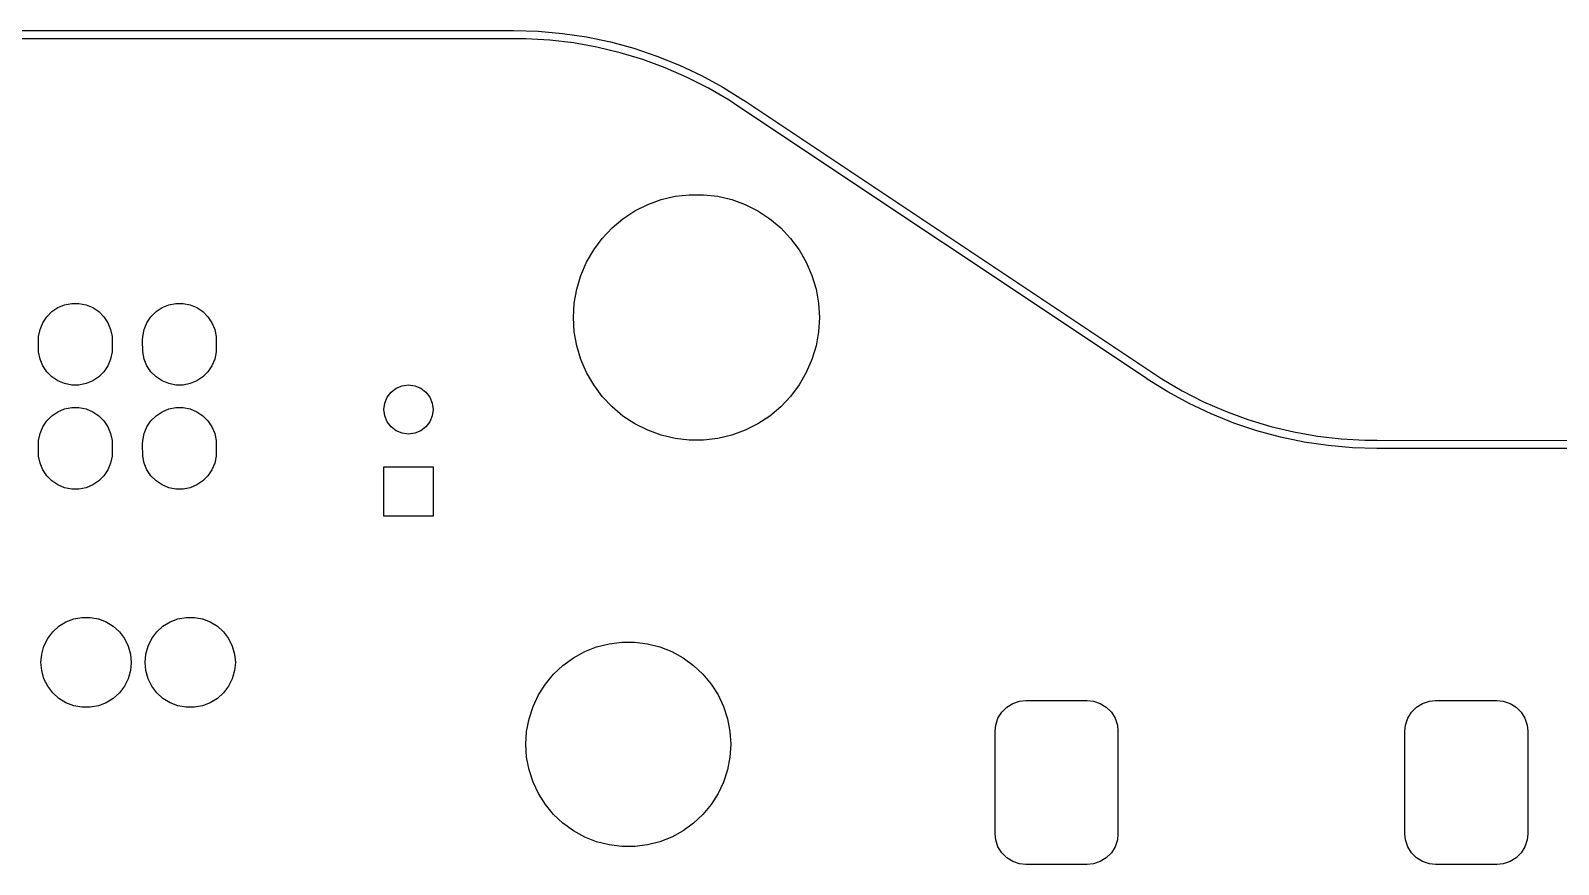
# Model space of a CAD drawing. Extents: x 96 to 246, y -139 to -34.
# Drawn here: x 170.79 to 208.07, y -53.99 to -33.64 of the extents above; entities that cross this region are included whole.
import ezdxf

# ---------------------------------------------------------------- set-up
doc = ezdxf.new("R2010")
doc.units = 0
doc.layers.add('BLACK', color=7, linetype='CONTINUOUS')

msp = doc.modelspace()

# ---------------------------------------------------------------- linework, layer by layer
at = {"layer": 'BLACK', "linetype": 'CONTINUOUS'}
for p, q in [((182.579733, -33.838328), (158.642408, -33.840247)), ((158.64957, -33.642165), (182.586896, -33.640247)), ((182.586895, -33.840247), (182.579733, -33.838328)), ((182.87804, -33.840261), (182.586895, -33.840247)), ((182.586896, -33.640247), (182.586897, -33.640247)), ((182.586897, -33.640247), (183.180436, -33.657707)), ((183.459322, -33.874485), (182.87804, -33.840261)), ((183.180436, -33.657707), (183.771924, -33.710017)), ((184.037589, -33.942808), (183.459322, -33.874485)), ((183.771924, -33.710017), (184.359315, -33.796995)), ((184.359315, -33.796995), (184.940581, -33.91834)), ((184.940581, -33.91834), (185.51371, -34.073634)), ((184.610841, -34.044995), (184.037589, -33.942808)), ((185.177098, -34.180693), (184.610841, -34.044995)), ((185.734402, -34.349432), (185.177098, -34.180693)), ((185.51371, -34.073634), (186.076724, -34.262339)), ((186.076724, -34.262339), (186.627675, -34.483803)), ((186.280827, -34.550629), (185.734402, -34.349432)), ((186.814484, -34.78359), (186.280827, -34.550629)), ((186.627675, -34.483803), (187.16466, -34.737261)), ((187.333529, -35.047508), (186.814484, -34.78359)), ((187.16466, -34.737261), (187.685823, -35.021837)), ((187.685823, -35.021837), (188.189362, -35.336548)), ((187.836168, -35.341471), (187.333529, -35.047508)), ((188.078422, -35.502958), (187.836168, -35.341471)), ((188.189362, -35.336548), (188.189368, -35.336539)), ((188.189368, -35.336539), (188.194257, -35.342102)), ((188.194257, -35.342102), (198.150876, -41.977545)), ((188.078428, -35.502949), (188.078422, -35.502958)), ((198.035046, -42.138391), (188.078428, -35.502949)), ((186.518707, -37.685824), (186.865218, -37.645323)), ((186.518707, -37.685824), (186.865218, -37.645323)), ((186.865218, -37.645323), (187.214086, -37.645323)), ((186.865218, -37.645323), (187.214086, -37.645323)), ((187.214086, -37.645323), (187.560597, -37.685824)), ((187.214086, -37.645323), (187.560597, -37.685824)), ((185.539652, -38.042171), (185.851413, -37.885599)), ((185.539652, -38.042171), (185.851413, -37.885599)), ((185.851413, -37.885599), (186.179242, -37.766278)), ((185.851413, -37.885599), (186.179242, -37.766278)), ((186.179242, -37.766278), (186.518707, -37.685824)), ((186.179242, -37.766278), (186.518707, -37.685824)), ((187.560597, -37.685824), (187.900062, -37.766278)), ((187.560597, -37.685824), (187.900062, -37.766278)), ((187.900062, -37.766278), (188.227891, -37.885599)), ((187.900062, -37.766278), (188.227891, -37.885599)), ((188.227891, -37.885599), (188.539652, -38.042171)), ((188.227891, -37.885599), (188.539652, -38.042171)), ((184.980927, -38.458126), (185.248176, -38.233877)), ((184.980927, -38.458126), (185.248176, -38.233877)), ((185.248176, -38.233877), (185.539652, -38.042171)), ((185.248176, -38.233877), (185.539652, -38.042171)), ((188.539652, -38.042171), (188.831128, -38.233877)), ((188.539652, -38.042171), (188.831128, -38.233877)), ((188.831128, -38.233877), (189.098377, -38.458126)), ((188.831128, -38.233877), (189.098377, -38.458126)), ((184.533189, -38.99172), (184.741519, -38.711884)), ((184.533189, -38.99172), (184.741519, -38.711884)), ((184.741519, -38.711884), (184.980927, -38.458126)), ((184.741519, -38.711884), (184.980927, -38.458126)), ((189.098377, -38.458126), (189.337785, -38.711884)), ((189.098377, -38.458126), (189.337785, -38.711884)), ((189.337785, -38.711884), (189.546115, -38.99172)), ((189.337785, -38.711884), (189.546115, -38.99172)), ((184.358754, -39.293849), (184.533189, -38.99172)), ((184.358754, -39.293849), (184.533189, -38.99172)), ((189.546115, -38.99172), (189.72055, -39.293849)), ((189.546115, -38.99172), (189.72055, -39.293849)), ((184.220574, -39.614187), (184.358754, -39.293849)), ((184.220574, -39.614187), (184.358754, -39.293849)), ((189.72055, -39.293849), (189.85873, -39.614187)), ((189.72055, -39.293849), (189.85873, -39.614187)), ((184.120517, -39.948399), (184.220574, -39.614187)), ((184.120517, -39.948399), (184.220574, -39.614187)), ((189.85873, -39.614187), (189.958787, -39.948399)), ((189.85873, -39.614187), (189.958787, -39.948399)), ((184.059937, -40.291968), (184.120517, -39.948399)), ((184.059937, -40.291968), (184.120517, -39.948399)), ((189.958787, -39.948399), (190.019367, -40.291968)), ((189.958787, -39.948399), (190.019367, -40.291968)), ((171.090923, -40.77099), (171.188943, -40.624293)), ((171.090923, -40.77099), (171.188943, -40.624293)), ((171.188943, -40.624293), (171.313698, -40.499538)), ((171.188943, -40.624293), (171.313698, -40.499538)), ((171.313698, -40.499538), (171.460395, -40.401518)), ((171.313698, -40.499538), (171.460395, -40.401518)), ((171.460395, -40.401518), (171.623396, -40.334001)), ((171.460395, -40.401518), (171.623396, -40.334001)), ((171.623396, -40.334001), (171.796437, -40.299581)), ((171.623396, -40.334001), (171.796437, -40.299581)), ((171.796437, -40.299581), (171.972867, -40.299581)), ((171.796437, -40.299581), (171.972867, -40.299581)), ((171.972867, -40.299581), (172.145908, -40.334001)), ((171.972867, -40.299581), (172.145908, -40.334001)), ((172.145908, -40.334001), (172.308909, -40.401518)), ((172.145908, -40.334001), (172.308909, -40.401518)), ((172.308909, -40.401518), (172.455606, -40.499538)), ((172.308909, -40.401518), (172.455606, -40.499538)), ((172.455606, -40.499538), (172.580361, -40.624293)), ((172.455606, -40.499538), (172.580361, -40.624293)), ((172.580361, -40.624293), (172.678381, -40.77099)), ((172.580361, -40.624293), (172.678381, -40.77099)), ((173.630923, -40.77099), (173.728943, -40.624293)), ((173.630923, -40.77099), (173.728943, -40.624293)), ((173.728943, -40.624293), (173.853698, -40.499538)), ((173.728943, -40.624293), (173.853698, -40.499538)), ((173.853698, -40.499538), (174.000395, -40.401518)), ((173.853698, -40.499538), (174.000395, -40.401518)), ((174.000395, -40.401518), (174.163396, -40.334001)), ((174.000395, -40.401518), (174.163396, -40.334001)), ((174.163396, -40.334001), (174.336437, -40.299581)), ((174.163396, -40.334001), (174.336437, -40.299581)), ((174.336437, -40.299581), (174.512867, -40.299581)), ((174.336437, -40.299581), (174.512867, -40.299581)), ((174.512867, -40.299581), (174.685908, -40.334001)), ((174.512867, -40.299581), (174.685908, -40.334001)), ((174.685908, -40.334001), (174.848909, -40.401518)), ((174.685908, -40.334001), (174.848909, -40.401518)), ((174.848909, -40.401518), (174.995606, -40.499538)), ((174.848909, -40.401518), (174.995606, -40.499538)), ((174.995606, -40.499538), (175.120361, -40.624293)), ((174.995606, -40.499538), (175.120361, -40.624293)), ((175.120361, -40.624293), (175.218381, -40.77099)), ((175.120361, -40.624293), (175.218381, -40.77099)), ((184.039652, -40.640247), (184.059937, -40.291968)), ((184.039652, -40.640247), (184.059937, -40.291968)), ((190.019367, -40.291968), (190.039652, -40.640247)), ((190.019367, -40.291968), (190.039652, -40.640247)), ((170.988986, -41.107032), (171.023406, -40.933991)), ((170.988986, -41.107032), (171.023406, -40.933991)), ((171.023406, -40.933991), (171.090923, -40.77099)), ((171.023406, -40.933991), (171.090923, -40.77099)), ((172.678381, -40.77099), (172.745898, -40.933991)), ((172.678381, -40.77099), (172.745898, -40.933991)), ((172.745898, -40.933991), (172.780318, -41.107032)), ((172.745898, -40.933991), (172.780318, -41.107032)), ((173.528986, -41.107032), (173.563406, -40.933991)), ((173.528986, -41.107032), (173.563406, -40.933991)), ((173.563406, -40.933991), (173.630923, -40.77099)), ((173.563406, -40.933991), (173.630923, -40.77099)), ((175.218381, -40.77099), (175.285898, -40.933991)), ((175.218381, -40.77099), (175.285898, -40.933991)), ((175.285898, -40.933991), (175.320318, -41.107032)), ((175.285898, -40.933991), (175.320318, -41.107032)), ((184.059937, -40.988526), (184.039652, -40.640247)), ((184.059937, -40.988526), (184.039652, -40.640247)), ((184.120517, -41.332095), (184.059937, -40.988526)), ((184.120517, -41.332095), (184.059937, -40.988526)), ((190.019367, -40.988526), (189.958787, -41.332095)), ((190.019367, -40.988526), (189.958787, -41.332095)), ((190.039652, -40.640247), (190.019367, -40.988526)), ((190.039652, -40.640247), (190.019367, -40.988526)), ((170.984652, -41.195247), (170.988986, -41.107032)), ((170.984652, -41.195247), (170.988986, -41.107032)), ((170.988986, -41.483462), (170.984652, -41.195247)), ((170.988986, -41.483462), (170.984652, -41.195247)), ((172.780318, -41.107032), (172.784652, -41.395247)), ((172.780318, -41.107032), (172.784652, -41.395247)), ((173.524652, -41.195247), (173.528986, -41.107032)), ((173.524652, -41.195247), (173.528986, -41.107032)), ((173.528986, -41.483462), (173.524652, -41.195247)), ((173.528986, -41.483462), (173.524652, -41.195247)), ((175.320318, -41.107032), (175.324652, -41.395247)), ((175.320318, -41.107032), (175.324652, -41.395247)), ((184.220574, -41.666307), (184.120517, -41.332095)), ((184.220574, -41.666307), (184.120517, -41.332095)), ((189.958787, -41.332095), (189.85873, -41.666307)), ((189.958787, -41.332095), (189.85873, -41.666307)), ((171.023406, -41.656503), (170.988986, -41.483462)), ((171.023406, -41.656503), (170.988986, -41.483462)), ((171.090923, -41.819504), (171.023406, -41.656503)), ((171.090923, -41.819504), (171.023406, -41.656503)), ((172.745898, -41.656503), (172.678381, -41.819504)), ((172.745898, -41.656503), (172.678381, -41.819504)), ((172.780318, -41.483462), (172.745898, -41.656503)), ((172.780318, -41.483462), (172.745898, -41.656503)), ((172.784652, -41.395247), (172.780318, -41.483462)), ((172.784652, -41.395247), (172.780318, -41.483462)), ((173.563406, -41.656503), (173.528986, -41.483462)), ((173.563406, -41.656503), (173.528986, -41.483462)), ((173.630923, -41.819504), (173.563406, -41.656503)), ((173.630923, -41.819504), (173.563406, -41.656503)), ((175.285898, -41.656503), (175.218381, -41.819504)), ((175.285898, -41.656503), (175.218381, -41.819504)), ((175.320318, -41.483462), (175.285898, -41.656503)), ((175.320318, -41.483462), (175.285898, -41.656503)), ((175.324652, -41.395247), (175.320318, -41.483462)), ((175.324652, -41.395247), (175.320318, -41.483462)), ((184.358754, -41.986645), (184.220574, -41.666307)), ((184.358754, -41.986645), (184.220574, -41.666307)), ((189.85873, -41.666307), (189.72055, -41.986645)), ((189.85873, -41.666307), (189.72055, -41.986645)), ((171.188943, -41.966201), (171.090923, -41.819504)), ((171.188943, -41.966201), (171.090923, -41.819504)), ((171.313698, -42.090956), (171.188943, -41.966201)), ((171.313698, -42.090956), (171.188943, -41.966201)), ((171.460395, -42.188976), (171.313698, -42.090956)), ((171.460395, -42.188976), (171.313698, -42.090956)), ((172.455606, -42.090956), (172.308909, -42.188976)), ((172.455606, -42.090956), (172.308909, -42.188976)), ((172.580361, -41.966201), (172.455606, -42.090956)), ((172.580361, -41.966201), (172.455606, -42.090956)), ((172.678381, -41.819504), (172.580361, -41.966201)), ((172.678381, -41.819504), (172.580361, -41.966201)), ((173.728943, -41.966201), (173.630923, -41.819504)), ((173.728943, -41.966201), (173.630923, -41.819504)), ((173.853698, -42.090956), (173.728943, -41.966201)), ((173.853698, -42.090956), (173.728943, -41.966201)), ((174.000395, -42.188976), (173.853698, -42.090956)), ((174.000395, -42.188976), (173.853698, -42.090956)), ((174.995606, -42.090956), (174.848909, -42.188976)), ((174.995606, -42.090956), (174.848909, -42.188976)), ((175.120361, -41.966201), (174.995606, -42.090956)), ((175.120361, -41.966201), (174.995606, -42.090956)), ((175.218381, -41.819504), (175.120361, -41.966201)), ((175.218381, -41.819504), (175.120361, -41.966201)), ((184.533189, -42.288774), (184.358754, -41.986645)), ((184.533189, -42.288774), (184.358754, -41.986645)), ((189.72055, -41.986645), (189.546115, -42.288774)), ((189.72055, -41.986645), (189.546115, -42.288774)), ((198.150876, -41.977545), (198.150881, -41.977537)), ((198.150881, -41.977537), (198.393135, -42.139024)), ((171.623396, -42.256493), (171.460395, -42.188976)), ((171.623396, -42.256493), (171.460395, -42.188976)), ((171.796437, -42.290913), (171.623396, -42.256493)), ((171.796437, -42.290913), (171.623396, -42.256493)), ((171.972867, -42.290913), (171.796437, -42.290913)), ((171.972867, -42.290913), (171.796437, -42.290913)), ((172.145908, -42.256493), (171.972867, -42.290913)), ((172.145908, -42.256493), (171.972867, -42.290913)), ((172.308909, -42.188976), (172.145908, -42.256493)), ((172.308909, -42.188976), (172.145908, -42.256493)), ((174.163396, -42.256493), (174.000395, -42.188976)), ((174.163396, -42.256493), (174.000395, -42.188976)), ((174.336437, -42.290913), (174.163396, -42.256493)), ((174.336437, -42.290913), (174.163396, -42.256493)), ((174.512867, -42.290913), (174.336437, -42.290913)), ((174.512867, -42.290913), (174.336437, -42.290913)), ((174.685908, -42.256493), (174.512867, -42.290913)), ((174.685908, -42.256493), (174.512867, -42.290913)), ((174.848909, -42.188976), (174.685908, -42.256493)), ((174.848909, -42.188976), (174.685908, -42.256493)), ((179.493037, -42.588247), (179.588388, -42.463983)), ((179.493037, -42.588247), (179.588388, -42.463983)), ((179.588388, -42.463983), (179.712652, -42.368632)), ((179.588388, -42.463983), (179.712652, -42.368632)), ((179.712652, -42.368632), (179.857361, -42.308692)), ((179.712652, -42.368632), (179.857361, -42.308692)), ((179.857361, -42.308692), (180.012652, -42.288247)), ((179.857361, -42.308692), (180.012652, -42.288247)), ((180.012652, -42.288247), (180.167943, -42.308692)), ((180.012652, -42.288247), (180.167943, -42.308692)), ((180.167943, -42.308692), (180.312652, -42.368632)), ((180.167943, -42.308692), (180.312652, -42.368632)), ((180.312652, -42.368632), (180.436916, -42.463983)), ((180.312652, -42.368632), (180.436916, -42.463983)), ((180.436916, -42.463983), (180.532267, -42.588247)), ((180.436916, -42.463983), (180.532267, -42.588247)), ((184.741519, -42.56861), (184.533189, -42.288774)), ((184.741519, -42.56861), (184.533189, -42.288774)), ((189.546115, -42.288774), (189.337785, -42.56861)), ((189.546115, -42.288774), (189.337785, -42.56861)), ((198.039936, -42.143955), (198.035046, -42.138391)), ((198.039942, -42.143947), (198.039936, -42.143955)), ((198.543481, -42.458658), (198.039942, -42.143947)), ((198.393135, -42.139024), (198.895774, -42.432987)), ((199.064643, -42.743234), (198.543481, -42.458658)), ((198.895774, -42.432987), (199.414819, -42.696905)), ((171.460395, -42.941518), (171.623396, -42.874001)), ((171.460395, -42.941518), (171.623396, -42.874001)), ((171.623396, -42.874001), (171.796437, -42.839581)), ((171.623396, -42.874001), (171.796437, -42.839581)), ((171.796437, -42.839581), (171.972867, -42.839581)), ((171.796437, -42.839581), (171.972867, -42.839581)), ((171.972867, -42.839581), (172.145908, -42.874001)), ((171.972867, -42.839581), (172.145908, -42.874001)), ((172.145908, -42.874001), (172.308909, -42.941518)), ((172.145908, -42.874001), (172.308909, -42.941518)), ((174.000395, -42.941518), (174.163396, -42.874001)), ((174.000395, -42.941518), (174.163396, -42.874001)), ((174.163396, -42.874001), (174.336437, -42.839581)), ((174.163396, -42.874001), (174.336437, -42.839581)), ((174.336437, -42.839581), (174.512867, -42.839581)), ((174.336437, -42.839581), (174.512867, -42.839581)), ((174.512867, -42.839581), (174.685908, -42.874001)), ((174.512867, -42.839581), (174.685908, -42.874001)), ((174.685908, -42.874001), (174.848909, -42.941518)), ((174.685908, -42.874001), (174.848909, -42.941518)), ((179.412652, -42.888247), (179.433097, -42.732956)), ((179.412652, -42.888247), (179.433097, -42.732956)), ((179.433097, -42.732956), (179.493037, -42.588247)), ((179.433097, -42.732956), (179.493037, -42.588247)), ((180.532267, -42.588247), (180.592207, -42.732956)), ((180.532267, -42.588247), (180.592207, -42.732956)), ((180.592207, -42.732956), (180.612652, -42.888247)), ((180.592207, -42.732956), (180.612652, -42.888247)), ((184.980927, -42.822368), (184.741519, -42.56861)), ((184.980927, -42.822368), (184.741519, -42.56861)), ((185.248176, -43.046617), (184.980927, -42.822368)), ((185.248176, -43.046617), (184.980927, -42.822368)), ((189.098377, -42.822368), (188.831128, -43.046617)), ((189.098377, -42.822368), (188.831128, -43.046617)), ((189.337785, -42.56861), (189.098377, -42.822368)), ((189.337785, -42.56861), (189.098377, -42.822368)), ((199.601628, -42.996692), (199.064643, -42.743234)), ((199.414819, -42.696905), (199.948477, -42.929866)), ((171.090923, -43.31099), (171.188943, -43.164293)), ((171.090923, -43.31099), (171.188943, -43.164293)), ((171.188943, -43.164293), (171.313698, -43.039538)), ((171.188943, -43.164293), (171.313698, -43.039538)), ((171.313698, -43.039538), (171.460395, -42.941518)), ((171.313698, -43.039538), (171.460395, -42.941518)), ((172.308909, -42.941518), (172.455606, -43.039538)), ((172.308909, -42.941518), (172.455606, -43.039538)), ((172.455606, -43.039538), (172.580361, -43.164293)), ((172.455606, -43.039538), (172.580361, -43.164293)), ((172.580361, -43.164293), (172.678381, -43.31099)), ((172.580361, -43.164293), (172.678381, -43.31099)), ((173.630923, -43.31099), (173.728943, -43.164293)), ((173.630923, -43.31099), (173.728943, -43.164293)), ((173.728943, -43.164293), (173.853698, -43.039538)), ((173.728943, -43.164293), (173.853698, -43.039538)), ((173.853698, -43.039538), (174.000395, -42.941518)), ((173.853698, -43.039538), (174.000395, -42.941518)), ((174.848909, -42.941518), (174.995606, -43.039538)), ((174.848909, -42.941518), (174.995606, -43.039538)), ((174.995606, -43.039538), (175.120361, -43.164293)), ((174.995606, -43.039538), (175.120361, -43.164293)), ((175.120361, -43.164293), (175.218381, -43.31099)), ((175.120361, -43.164293), (175.218381, -43.31099)), ((179.433097, -43.043538), (179.412652, -42.888247)), ((179.433097, -43.043538), (179.412652, -42.888247)), ((179.493037, -43.188247), (179.433097, -43.043538)), ((179.493037, -43.188247), (179.433097, -43.043538)), ((179.588388, -43.312511), (179.493037, -43.188247)), ((179.588388, -43.312511), (179.493037, -43.188247)), ((180.532267, -43.188247), (180.436916, -43.312511)), ((180.532267, -43.188247), (180.436916, -43.312511)), ((180.592207, -43.043538), (180.532267, -43.188247)), ((180.592207, -43.043538), (180.532267, -43.188247)), ((180.612652, -42.888247), (180.592207, -43.043538)), ((180.612652, -42.888247), (180.592207, -43.043538)), ((185.539652, -43.238323), (185.248176, -43.046617)), ((185.539652, -43.238323), (185.248176, -43.046617)), ((185.851413, -43.394895), (185.539652, -43.238323)), ((185.851413, -43.394895), (185.539652, -43.238323)), ((188.539652, -43.238323), (188.227891, -43.394895)), ((188.539652, -43.238323), (188.227891, -43.394895)), ((188.831128, -43.046617), (188.539652, -43.238323)), ((188.831128, -43.046617), (188.539652, -43.238323)), ((200.15258, -43.218156), (199.601628, -42.996692)), ((199.948477, -42.929866), (200.494902, -43.131063)), ((200.715593, -43.406861), (200.15258, -43.218156)), ((200.494902, -43.131063), (201.052206, -43.299802)), ((170.988986, -43.647032), (171.023406, -43.473991)), ((170.988986, -43.647032), (171.023406, -43.473991)), ((171.023406, -43.473991), (171.090923, -43.31099)), ((171.023406, -43.473991), (171.090923, -43.31099)), ((172.678381, -43.31099), (172.745898, -43.473991)), ((172.678381, -43.31099), (172.745898, -43.473991)), ((172.745898, -43.473991), (172.780318, -43.647032)), ((172.745898, -43.473991), (172.780318, -43.647032)), ((173.528986, -43.647032), (173.563406, -43.473991)), ((173.528986, -43.647032), (173.563406, -43.473991)), ((173.563406, -43.473991), (173.630923, -43.31099)), ((173.563406, -43.473991), (173.630923, -43.31099)), ((175.218381, -43.31099), (175.285898, -43.473991)), ((175.218381, -43.31099), (175.285898, -43.473991)), ((175.285898, -43.473991), (175.320318, -43.647032)), ((175.285898, -43.473991), (175.320318, -43.647032)), ((179.712652, -43.407862), (179.588388, -43.312511)), ((179.712652, -43.407862), (179.588388, -43.312511)), ((179.857361, -43.467802), (179.712652, -43.407862)), ((179.857361, -43.467802), (179.712652, -43.407862)), ((180.012652, -43.488247), (179.857361, -43.467802)), ((180.012652, -43.488247), (179.857361, -43.467802)), ((180.167943, -43.467802), (180.012652, -43.488247)), ((180.167943, -43.467802), (180.012652, -43.488247)), ((180.312652, -43.407862), (180.167943, -43.467802)), ((180.312652, -43.407862), (180.167943, -43.467802)), ((180.436916, -43.312511), (180.312652, -43.407862)), ((180.436916, -43.312511), (180.312652, -43.407862)), ((186.179242, -43.514216), (185.851413, -43.394895)), ((186.179242, -43.514216), (185.851413, -43.394895)), ((186.518707, -43.59467), (186.179242, -43.514216)), ((186.518707, -43.59467), (186.179242, -43.514216)), ((186.865218, -43.635171), (186.518707, -43.59467)), ((186.865218, -43.635171), (186.518707, -43.59467)), ((187.560597, -43.59467), (187.214086, -43.635171)), ((187.560597, -43.59467), (187.214086, -43.635171)), ((187.900062, -43.514216), (187.560597, -43.59467)), ((187.900062, -43.514216), (187.560597, -43.59467)), ((188.227891, -43.394895), (187.900062, -43.514216)), ((188.227891, -43.394895), (187.900062, -43.514216)), ((201.288723, -43.562155), (200.715593, -43.406861)), ((201.052206, -43.299802), (201.618462, -43.435499)), ((201.869988, -43.6835), (201.288723, -43.562155)), ((201.618462, -43.435499), (202.191715, -43.537686)), ((202.191715, -43.537686), (202.769982, -43.60601)), ((202.769982, -43.60601), (203.351264, -43.640233)), ((170.984652, -43.735247), (170.988986, -43.647032)), ((170.984652, -43.735247), (170.988986, -43.647032)), ((170.988986, -44.023462), (170.984652, -43.735247)), ((170.988986, -44.023462), (170.984652, -43.735247)), ((172.780318, -43.647032), (172.784652, -43.935247)), ((172.780318, -43.647032), (172.784652, -43.935247)), ((172.784652, -43.935247), (172.780318, -44.023462)), ((172.784652, -43.935247), (172.780318, -44.023462)), ((173.524652, -43.735247), (173.528986, -43.647032)), ((173.524652, -43.735247), (173.528986, -43.647032)), ((173.528986, -44.023462), (173.524652, -43.735247)), ((173.528986, -44.023462), (173.524652, -43.735247)), ((175.320318, -43.647032), (175.324652, -43.935247)), ((175.320318, -43.647032), (175.324652, -43.935247)), ((175.324652, -43.935247), (175.320318, -44.023462)), ((175.324652, -43.935247), (175.320318, -44.023462)), ((187.214086, -43.635171), (186.865218, -43.635171)), ((187.214086, -43.635171), (186.865218, -43.635171)), ((202.45738, -43.770478), (201.869988, -43.6835)), ((203.048868, -43.822787), (202.45738, -43.770478)), ((203.642407, -43.840247), (203.048868, -43.822787)), ((203.351264, -43.640233), (203.642409, -43.640247)), ((203.642408, -43.840247), (203.642407, -43.840246)), ((203.642407, -43.840246), (203.642407, -43.840247)), ((208.950662, -43.838335), (203.642408, -43.840247)), ((203.642409, -43.640247), (203.649542, -43.642158)), ((203.649542, -43.642158), (208.957798, -43.640247)), ((171.023406, -44.196503), (170.988986, -44.023462)), ((171.023406, -44.196503), (170.988986, -44.023462)), ((171.090923, -44.359504), (171.023406, -44.196503)), ((171.090923, -44.359504), (171.023406, -44.196503)), ((171.188943, -44.506201), (171.090923, -44.359504)), ((171.188943, -44.506201), (171.090923, -44.359504)), ((172.678381, -44.359504), (172.580361, -44.506201)), ((172.678381, -44.359504), (172.580361, -44.506201)), ((172.745898, -44.196503), (172.678381, -44.359504)), ((172.745898, -44.196503), (172.678381, -44.359504)), ((172.780318, -44.023462), (172.745898, -44.196503)), ((172.780318, -44.023462), (172.745898, -44.196503)), ((173.563406, -44.196503), (173.528986, -44.023462)), ((173.563406, -44.196503), (173.528986, -44.023462)), ((173.630923, -44.359504), (173.563406, -44.196503)), ((173.630923, -44.359504), (173.563406, -44.196503)), ((173.728943, -44.506201), (173.630923, -44.359504)), ((173.728943, -44.506201), (173.630923, -44.359504)), ((175.218381, -44.359504), (175.120361, -44.506201)), ((175.218381, -44.359504), (175.120361, -44.506201)), ((175.285898, -44.196503), (175.218381, -44.359504)), ((175.285898, -44.196503), (175.218381, -44.359504)), ((175.320318, -44.023462), (175.285898, -44.196503)), ((175.320318, -44.023462), (175.285898, -44.196503)), ((179.412652, -45.488247), (179.412652, -44.288247)), ((179.412652, -44.288247), (180.612652, -44.288247)), ((179.412652, -45.488247), (179.412652, -44.288247)), ((179.412652, -44.288247), (180.612652, -44.288247)), ((180.612652, -44.288247), (180.612652, -45.488247)), ((180.612652, -44.288247), (180.612652, -45.488247)), ((171.313698, -44.630956), (171.188943, -44.506201)), ((171.313698, -44.630956), (171.188943, -44.506201)), ((171.460395, -44.728976), (171.313698, -44.630956)), ((171.460395, -44.728976), (171.313698, -44.630956)), ((171.623396, -44.796493), (171.460395, -44.728976)), ((171.623396, -44.796493), (171.460395, -44.728976)), ((172.308909, -44.728976), (172.145908, -44.796493)), ((172.308909, -44.728976), (172.145908, -44.796493)), ((172.455606, -44.630956), (172.308909, -44.728976)), ((172.455606, -44.630956), (172.308909, -44.728976)), ((172.580361, -44.506201), (172.455606, -44.630956)), ((172.580361, -44.506201), (172.455606, -44.630956)), ((173.853698, -44.630956), (173.728943, -44.506201)), ((173.853698, -44.630956), (173.728943, -44.506201)), ((174.000395, -44.728976), (173.853698, -44.630956)), ((174.000395, -44.728976), (173.853698, -44.630956)), ((174.163396, -44.796493), (174.000395, -44.728976)), ((174.163396, -44.796493), (174.000395, -44.728976)), ((174.848909, -44.728976), (174.685908, -44.796493)), ((174.848909, -44.728976), (174.685908, -44.796493)), ((174.995606, -44.630956), (174.848909, -44.728976)), ((174.995606, -44.630956), (174.848909, -44.728976)), ((175.120361, -44.506201), (174.995606, -44.630956)), ((175.120361, -44.506201), (174.995606, -44.630956)), ((171.796437, -44.830913), (171.623396, -44.796493)), ((171.796437, -44.830913), (171.623396, -44.796493)), ((171.972867, -44.830913), (171.796437, -44.830913)), ((171.972867, -44.830913), (171.796437, -44.830913)), ((172.145908, -44.796493), (171.972867, -44.830913)), ((172.145908, -44.796493), (171.972867, -44.830913)), ((174.336437, -44.830913), (174.163396, -44.796493)), ((174.336437, -44.830913), (174.163396, -44.796493)), ((174.512867, -44.830913), (174.336437, -44.830913)), ((174.512867, -44.830913), (174.336437, -44.830913)), ((174.685908, -44.796493), (174.512867, -44.830913)), ((174.685908, -44.796493), (174.512867, -44.830913)), ((180.612652, -45.488247), (179.412652, -45.488247)), ((180.612652, -45.488247), (179.412652, -45.488247)), ((171.483549, -48.179082), (171.656448, -48.072027)), ((171.483549, -48.179082), (171.656448, -48.072027)), ((171.656448, -48.072027), (171.846075, -47.998565)), ((171.656448, -48.072027), (171.846075, -47.998565)), ((171.846075, -47.998565), (172.045972, -47.961198)), ((171.846075, -47.998565), (172.045972, -47.961198)), ((172.045972, -47.961198), (172.249332, -47.961198)), ((172.045972, -47.961198), (172.249332, -47.961198)), ((172.249332, -47.961198), (172.449229, -47.998565)), ((172.249332, -47.961198), (172.449229, -47.998565)), ((172.449229, -47.998565), (172.638856, -48.072027)), ((172.449229, -47.998565), (172.638856, -48.072027)), ((172.638856, -48.072027), (172.811755, -48.179082)), ((172.638856, -48.072027), (172.811755, -48.179082)), ((174.023549, -48.179082), (174.196448, -48.072027)), ((174.023549, -48.179082), (174.196448, -48.072027)), ((174.196448, -48.072027), (174.386075, -47.998565)), ((174.196448, -48.072027), (174.386075, -47.998565)), ((174.386075, -47.998565), (174.585972, -47.961198)), ((174.386075, -47.998565), (174.585972, -47.961198)), ((174.585972, -47.961198), (174.789332, -47.961198)), ((174.585972, -47.961198), (174.789332, -47.961198)), ((174.789332, -47.961198), (174.989229, -47.998565)), ((174.789332, -47.961198), (174.989229, -47.998565)), ((174.989229, -47.998565), (175.178856, -48.072027)), ((174.989229, -47.998565), (175.178856, -48.072027)), ((175.178856, -48.072027), (175.351755, -48.179082)), ((175.178856, -48.072027), (175.351755, -48.179082)), ((171.210713, -48.478369), (171.333264, -48.316084)), ((171.210713, -48.478369), (171.333264, -48.316084)), ((171.333264, -48.316084), (171.483549, -48.179082)), ((171.333264, -48.316084), (171.483549, -48.179082)), ((172.811755, -48.179082), (172.96204, -48.316084)), ((172.811755, -48.179082), (172.96204, -48.316084)), ((172.96204, -48.316084), (173.084591, -48.478369)), ((172.96204, -48.316084), (173.084591, -48.478369)), ((173.750713, -48.478369), (173.873264, -48.316084)), ((173.750713, -48.478369), (173.873264, -48.316084)), ((173.873264, -48.316084), (174.023549, -48.179082)), ((173.873264, -48.316084), (174.023549, -48.179082)), ((175.351755, -48.179082), (175.50204, -48.316084)), ((175.351755, -48.179082), (175.50204, -48.316084)), ((175.50204, -48.316084), (175.624591, -48.478369)), ((175.50204, -48.316084), (175.624591, -48.478369)), ((171.064416, -48.856005), (171.120068, -48.660409)), ((171.064416, -48.856005), (171.120068, -48.660409)), ((171.120068, -48.660409), (171.210713, -48.478369)), ((171.120068, -48.660409), (171.210713, -48.478369)), ((173.084591, -48.478369), (173.175236, -48.660409)), ((173.084591, -48.478369), (173.175236, -48.660409)), ((173.175236, -48.660409), (173.230888, -48.856005)), ((173.175236, -48.660409), (173.230888, -48.856005)), ((173.604416, -48.856005), (173.660068, -48.660409)), ((173.604416, -48.856005), (173.660068, -48.660409)), ((173.660068, -48.660409), (173.750713, -48.478369)), ((173.660068, -48.660409), (173.750713, -48.478369)), ((175.624591, -48.478369), (175.715236, -48.660409)), ((175.624591, -48.478369), (175.715236, -48.660409)), ((175.715236, -48.660409), (175.770888, -48.856005)), ((175.715236, -48.660409), (175.770888, -48.856005)), ((184.038085, -48.947677), (184.313204, -48.796429)), ((184.038085, -48.947677), (184.313204, -48.796429)), ((184.313204, -48.796429), (184.60511, -48.680856)), ((184.313204, -48.796429), (184.60511, -48.680856)), ((184.60511, -48.680856), (184.909199, -48.602779)), ((184.60511, -48.680856), (184.909199, -48.602779)), ((184.909199, -48.602779), (185.220676, -48.56343)), ((184.909199, -48.602779), (185.220676, -48.56343)), ((185.220676, -48.56343), (185.534628, -48.56343)), ((185.220676, -48.56343), (185.534628, -48.56343)), ((185.534628, -48.56343), (185.846105, -48.602779)), ((185.534628, -48.56343), (185.846105, -48.602779)), ((185.846105, -48.602779), (186.150194, -48.680856)), ((185.846105, -48.602779), (186.150194, -48.680856)), ((186.150194, -48.680856), (186.4421, -48.796429)), ((186.150194, -48.680856), (186.4421, -48.796429)), ((186.4421, -48.796429), (186.717219, -48.947677)), ((186.4421, -48.796429), (186.717219, -48.947677)), ((171.045652, -49.058497), (171.064416, -48.856005)), ((171.045652, -49.058497), (171.064416, -48.856005)), ((171.064416, -49.260989), (171.045652, -49.058497)), ((171.064416, -49.260989), (171.045652, -49.058497)), ((173.230888, -48.856005), (173.249652, -49.058497)), ((173.230888, -48.856005), (173.249652, -49.058497)), ((173.249652, -49.058497), (173.230888, -49.260989)), ((173.249652, -49.058497), (173.230888, -49.260989)), ((173.585652, -49.058497), (173.604416, -48.856005)), ((173.585652, -49.058497), (173.604416, -48.856005)), ((173.604416, -49.260989), (173.585652, -49.058497)), ((173.604416, -49.260989), (173.585652, -49.058497)), ((175.770888, -48.856005), (175.789652, -49.058497)), ((175.770888, -48.856005), (175.789652, -49.058497)), ((175.789652, -49.058497), (175.770888, -49.260989)), ((175.789652, -49.058497), (175.770888, -49.260989)), ((183.55523, -49.347129), (183.784092, -49.132214)), ((183.55523, -49.347129), (183.784092, -49.132214)), ((183.784092, -49.132214), (184.038085, -48.947677)), ((183.784092, -49.132214), (184.038085, -48.947677)), ((186.717219, -48.947677), (186.971212, -49.132214)), ((186.717219, -48.947677), (186.971212, -49.132214)), ((186.971212, -49.132214), (187.200074, -49.347129)), ((186.971212, -49.132214), (187.200074, -49.347129)), ((171.120068, -49.456585), (171.064416, -49.260989)), ((171.120068, -49.456585), (171.064416, -49.260989)), ((171.210713, -49.638625), (171.120068, -49.456585)), ((171.210713, -49.638625), (171.120068, -49.456585)), ((173.175236, -49.456585), (173.084591, -49.638625)), ((173.175236, -49.456585), (173.084591, -49.638625)), ((173.230888, -49.260989), (173.175236, -49.456585)), ((173.230888, -49.260989), (173.175236, -49.456585)), ((173.660068, -49.456585), (173.604416, -49.260989)), ((173.660068, -49.456585), (173.604416, -49.260989)), ((173.750713, -49.638625), (173.660068, -49.456585)), ((173.750713, -49.638625), (173.660068, -49.456585)), ((175.715236, -49.456585), (175.624591, -49.638625)), ((175.715236, -49.456585), (175.624591, -49.638625)), ((175.770888, -49.260989), (175.715236, -49.456585)), ((175.770888, -49.260989), (175.715236, -49.456585)), ((183.35511, -49.589034), (183.55523, -49.347129)), ((183.35511, -49.589034), (183.55523, -49.347129)), ((187.200074, -49.347129), (187.400194, -49.589034)), ((187.200074, -49.347129), (187.400194, -49.589034)), ((171.333264, -49.80091), (171.210713, -49.638625)), ((171.333264, -49.80091), (171.210713, -49.638625)), ((171.483549, -49.937912), (171.333264, -49.80091)), ((171.483549, -49.937912), (171.333264, -49.80091)), ((171.656448, -50.044967), (171.483549, -49.937912)), ((171.656448, -50.044967), (171.483549, -49.937912)), ((172.811755, -49.937912), (172.638856, -50.044967)), ((172.811755, -49.937912), (172.638856, -50.044967)), ((172.96204, -49.80091), (172.811755, -49.937912)), ((172.96204, -49.80091), (172.811755, -49.937912)), ((173.084591, -49.638625), (172.96204, -49.80091)), ((173.084591, -49.638625), (172.96204, -49.80091)), ((173.873264, -49.80091), (173.750713, -49.638625)), ((173.873264, -49.80091), (173.750713, -49.638625)), ((174.023549, -49.937912), (173.873264, -49.80091)), ((174.023549, -49.937912), (173.873264, -49.80091)), ((174.196448, -50.044967), (174.023549, -49.937912)), ((174.196448, -50.044967), (174.023549, -49.937912)), ((175.351755, -49.937912), (175.178856, -50.044967)), ((175.351755, -49.937912), (175.178856, -50.044967)), ((175.50204, -49.80091), (175.351755, -49.937912)), ((175.50204, -49.80091), (175.351755, -49.937912)), ((175.624591, -49.638625), (175.50204, -49.80091)), ((175.624591, -49.638625), (175.50204, -49.80091)), ((183.053211, -50.138186), (183.186885, -49.854113)), ((183.053211, -50.138186), (183.186885, -49.854113)), ((183.186885, -49.854113), (183.35511, -49.589034)), ((183.186885, -49.854113), (183.35511, -49.589034)), ((187.400194, -49.589034), (187.568419, -49.854113)), ((187.400194, -49.589034), (187.568419, -49.854113)), ((187.568419, -49.854113), (187.702093, -50.138186)), ((187.568419, -49.854113), (187.702093, -50.138186)), ((171.846075, -50.118429), (171.656448, -50.044967)), ((171.846075, -50.118429), (171.656448, -50.044967)), ((172.045972, -50.155796), (171.846075, -50.118429)), ((172.045972, -50.155796), (171.846075, -50.118429)), ((172.249332, -50.155796), (172.045972, -50.155796)), ((172.249332, -50.155796), (172.045972, -50.155796)), ((172.449229, -50.118429), (172.249332, -50.155796)), ((172.449229, -50.118429), (172.249332, -50.155796)), ((172.638856, -50.044967), (172.449229, -50.118429)), ((172.638856, -50.044967), (172.449229, -50.118429)), ((174.386075, -50.118429), (174.196448, -50.044967)), ((174.386075, -50.118429), (174.196448, -50.044967)), ((174.585972, -50.155796), (174.386075, -50.118429)), ((174.585972, -50.155796), (174.386075, -50.118429)), ((174.789332, -50.155796), (174.585972, -50.155796)), ((174.789332, -50.155796), (174.585972, -50.155796)), ((174.989229, -50.118429), (174.789332, -50.155796)), ((174.989229, -50.118429), (174.789332, -50.155796)), ((175.178856, -50.044967), (174.989229, -50.118429)), ((175.178856, -50.044967), (174.989229, -50.118429)), ((182.956194, -50.436772), (183.053211, -50.138186)), ((182.956194, -50.436772), (183.053211, -50.138186)), ((187.702093, -50.138186), (187.79911, -50.436772)), ((187.702093, -50.138186), (187.79911, -50.436772)), ((194.397017, -50.423283), (194.488436, -50.27507)), ((194.397017, -50.423283), (194.488436, -50.27507)), ((194.488436, -50.27507), (194.611571, -50.151935)), ((194.488436, -50.27507), (194.611571, -50.151935)), ((194.611571, -50.151935), (194.759784, -50.060516)), ((194.611571, -50.151935), (194.759784, -50.060516)), ((194.759784, -50.060516), (194.925085, -50.005742)), ((194.759784, -50.060516), (194.925085, -50.005742)), ((194.925085, -50.005742), (195.076748, -49.990247)), ((194.925085, -50.005742), (195.076748, -49.990247)), ((195.076748, -49.990247), (196.576748, -49.990247)), ((195.076748, -49.990247), (196.576748, -49.990247)), ((196.576748, -49.990247), (196.728411, -50.005742)), ((196.576748, -49.990247), (196.728411, -50.005742)), ((196.728411, -50.005742), (196.893712, -50.060516)), ((196.728411, -50.005742), (196.893712, -50.060516)), ((196.893712, -50.060516), (197.041925, -50.151935)), ((196.893712, -50.060516), (197.041925, -50.151935)), ((197.041925, -50.151935), (197.16506, -50.27507)), ((197.041925, -50.151935), (197.16506, -50.27507)), ((197.16506, -50.27507), (197.256479, -50.423283)), ((197.16506, -50.27507), (197.256479, -50.423283)), ((204.397017, -50.423283), (204.488436, -50.27507)), ((204.397017, -50.423283), (204.488436, -50.27507)), ((204.488436, -50.27507), (204.611571, -50.151935)), ((204.488436, -50.27507), (204.611571, -50.151935)), ((204.611571, -50.151935), (204.759784, -50.060516)), ((204.611571, -50.151935), (204.759784, -50.060516)), ((204.759784, -50.060516), (204.925085, -50.005742)), ((204.759784, -50.060516), (204.925085, -50.005742)), ((204.925085, -50.005742), (205.076748, -49.990247)), ((204.925085, -50.005742), (205.076748, -49.990247)), ((205.076748, -49.990247), (206.576748, -49.990247)), ((205.076748, -49.990247), (206.576748, -49.990247)), ((206.576748, -49.990247), (206.728411, -50.005742)), ((206.576748, -49.990247), (206.728411, -50.005742)), ((206.728411, -50.005742), (206.893712, -50.060516)), ((206.728411, -50.005742), (206.893712, -50.060516)), ((206.893712, -50.060516), (207.041925, -50.151935)), ((206.893712, -50.060516), (207.041925, -50.151935)), ((207.041925, -50.151935), (207.16506, -50.27507)), ((207.041925, -50.151935), (207.16506, -50.27507)), ((207.16506, -50.27507), (207.256479, -50.423283)), ((207.16506, -50.27507), (207.256479, -50.423283)), ((182.897365, -50.745164), (182.956194, -50.436772)), ((182.897365, -50.745164), (182.956194, -50.436772)), ((187.79911, -50.436772), (187.857939, -50.745164)), ((187.79911, -50.436772), (187.857939, -50.745164)), ((194.326748, -50.740247), (194.342243, -50.588584)), ((194.326748, -50.740247), (194.342243, -50.588584)), ((194.342243, -50.588584), (194.397017, -50.423283)), ((194.342243, -50.588584), (194.397017, -50.423283)), ((197.256479, -50.423283), (197.311253, -50.588584)), ((197.256479, -50.423283), (197.311253, -50.588584)), ((197.311253, -50.588584), (197.326748, -50.740247)), ((197.311253, -50.588584), (197.326748, -50.740247)), ((204.326748, -50.740247), (204.342243, -50.588584)), ((204.326748, -50.740247), (204.342243, -50.588584)), ((204.342243, -50.588584), (204.397017, -50.423283)), ((204.342243, -50.588584), (204.397017, -50.423283)), ((207.256479, -50.423283), (207.311253, -50.588584)), ((207.256479, -50.423283), (207.311253, -50.588584)), ((207.311253, -50.588584), (207.326748, -50.740247)), ((207.311253, -50.588584), (207.326748, -50.740247)), ((182.877652, -51.058497), (182.897365, -50.745164)), ((182.877652, -51.058497), (182.897365, -50.745164)), ((182.897365, -51.37183), (182.877652, -51.058497)), ((182.897365, -51.37183), (182.877652, -51.058497)), ((187.857939, -50.745164), (187.877652, -51.058497)), ((187.857939, -50.745164), (187.877652, -51.058497)), ((187.877652, -51.058497), (187.857939, -51.37183)), ((187.877652, -51.058497), (187.857939, -51.37183)), ((194.326748, -53.240247), (194.326748, -50.740247)), ((194.326748, -53.240247), (194.326748, -50.740247)), ((197.326748, -50.740247), (197.326748, -53.240247)), ((197.326748, -50.740247), (197.326748, -53.240247)), ((204.326748, -53.240247), (204.326748, -50.740247)), ((204.326748, -53.240247), (204.326748, -50.740247)), ((207.326748, -50.740247), (207.326748, -53.240247)), ((207.326748, -50.740247), (207.326748, -53.240247)), ((182.956194, -51.680222), (182.897365, -51.37183)), ((182.956194, -51.680222), (182.897365, -51.37183)), ((187.857939, -51.37183), (187.79911, -51.680222)), ((187.857939, -51.37183), (187.79911, -51.680222)), ((183.053211, -51.978808), (182.956194, -51.680222)), ((183.053211, -51.978808), (182.956194, -51.680222)), ((187.79911, -51.680222), (187.702093, -51.978808)), ((187.79911, -51.680222), (187.702093, -51.978808)), ((183.186885, -52.262881), (183.053211, -51.978808)), ((183.186885, -52.262881), (183.053211, -51.978808)), ((187.702093, -51.978808), (187.568419, -52.262881)), ((187.702093, -51.978808), (187.568419, -52.262881)), ((183.35511, -52.52796), (183.186885, -52.262881)), ((183.35511, -52.52796), (183.186885, -52.262881)), ((183.55523, -52.769865), (183.35511, -52.52796)), ((183.55523, -52.769865), (183.35511, -52.52796)), ((187.400194, -52.52796), (187.200074, -52.769865)), ((187.400194, -52.52796), (187.200074, -52.769865)), ((187.568419, -52.262881), (187.400194, -52.52796)), ((187.568419, -52.262881), (187.400194, -52.52796)), ((183.784092, -52.98478), (183.55523, -52.769865)), ((183.784092, -52.98478), (183.55523, -52.769865)), ((187.200074, -52.769865), (186.971212, -52.98478)), ((187.200074, -52.769865), (186.971212, -52.98478)), ((184.038085, -53.169317), (183.784092, -52.98478)), ((184.038085, -53.169317), (183.784092, -52.98478)), ((184.313204, -53.320565), (184.038085, -53.169317)), ((184.313204, -53.320565), (184.038085, -53.169317)), ((186.717219, -53.169317), (186.4421, -53.320565)), ((186.717219, -53.169317), (186.4421, -53.320565)), ((186.971212, -52.98478), (186.717219, -53.169317)), ((186.971212, -52.98478), (186.717219, -53.169317)), ((194.342243, -53.39191), (194.326748, -53.240247)), ((194.342243, -53.39191), (194.326748, -53.240247)), ((197.326748, -53.240247), (197.311253, -53.39191)), ((197.326748, -53.240247), (197.311253, -53.39191)), ((204.342243, -53.39191), (204.326748, -53.240247)), ((204.342243, -53.39191), (204.326748, -53.240247)), ((207.326748, -53.240247), (207.311253, -53.39191)), ((207.326748, -53.240247), (207.311253, -53.39191)), ((184.60511, -53.436138), (184.313204, -53.320565)), ((184.60511, -53.436138), (184.313204, -53.320565)), ((184.909199, -53.514215), (184.60511, -53.436138)), ((184.909199, -53.514215), (184.60511, -53.436138)), ((185.220676, -53.553564), (184.909199, -53.514215)), ((185.220676, -53.553564), (184.909199, -53.514215)), ((185.534628, -53.553564), (185.220676, -53.553564)), ((185.534628, -53.553564), (185.220676, -53.553564)), ((185.846105, -53.514215), (185.534628, -53.553564)), ((185.846105, -53.514215), (185.534628, -53.553564)), ((186.150194, -53.436138), (185.846105, -53.514215)), ((186.150194, -53.436138), (185.846105, -53.514215)), ((186.4421, -53.320565), (186.150194, -53.436138)), ((186.4421, -53.320565), (186.150194, -53.436138)), ((194.397017, -53.557211), (194.342243, -53.39191)), ((194.397017, -53.557211), (194.342243, -53.39191)), ((194.488436, -53.705424), (194.397017, -53.557211)), ((194.488436, -53.705424), (194.397017, -53.557211)), ((197.256479, -53.557211), (197.16506, -53.705424)), ((197.256479, -53.557211), (197.16506, -53.705424)), ((197.311253, -53.39191), (197.256479, -53.557211)), ((197.311253, -53.39191), (197.256479, -53.557211)), ((204.397017, -53.557211), (204.342243, -53.39191)), ((204.397017, -53.557211), (204.342243, -53.39191)), ((204.488436, -53.705424), (204.397017, -53.557211)), ((204.488436, -53.705424), (204.397017, -53.557211)), ((207.256479, -53.557211), (207.16506, -53.705424)), ((207.256479, -53.557211), (207.16506, -53.705424)), ((207.311253, -53.39191), (207.256479, -53.557211)), ((207.311253, -53.39191), (207.256479, -53.557211)), ((194.611571, -53.828559), (194.488436, -53.705424)), ((194.611571, -53.828559), (194.488436, -53.705424)), ((194.759784, -53.919978), (194.611571, -53.828559)), ((194.759784, -53.919978), (194.611571, -53.828559)), ((194.925085, -53.974752), (194.759784, -53.919978)), ((194.925085, -53.974752), (194.759784, -53.919978)), ((195.076748, -53.990247), (194.925085, -53.974752)), ((195.076748, -53.990247), (194.925085, -53.974752)), ((196.576748, -53.990247), (195.076748, -53.990247)), ((196.576748, -53.990247), (195.076748, -53.990247)), ((196.728411, -53.974752), (196.576748, -53.990247)), ((196.728411, -53.974752), (196.576748, -53.990247)), ((196.893712, -53.919978), (196.728411, -53.974752)), ((196.893712, -53.919978), (196.728411, -53.974752)), ((197.041925, -53.828559), (196.893712, -53.919978)), ((197.041925, -53.828559), (196.893712, -53.919978)), ((197.16506, -53.705424), (197.041925, -53.828559)), ((197.16506, -53.705424), (197.041925, -53.828559)), ((204.611571, -53.828559), (204.488436, -53.705424)), ((204.611571, -53.828559), (204.488436, -53.705424)), ((204.759784, -53.919978), (204.611571, -53.828559)), ((204.759784, -53.919978), (204.611571, -53.828559)), ((204.925085, -53.974752), (204.759784, -53.919978)), ((204.925085, -53.974752), (204.759784, -53.919978)), ((205.076748, -53.990247), (204.925085, -53.974752)), ((205.076748, -53.990247), (204.925085, -53.974752)), ((206.576748, -53.990247), (205.076748, -53.990247)), ((206.576748, -53.990247), (205.076748, -53.990247)), ((206.728411, -53.974752), (206.576748, -53.990247)), ((206.728411, -53.974752), (206.576748, -53.990247)), ((206.893712, -53.919978), (206.728411, -53.974752)), ((206.893712, -53.919978), (206.728411, -53.974752)), ((207.041925, -53.828559), (206.893712, -53.919978)), ((207.041925, -53.828559), (206.893712, -53.919978)), ((207.16506, -53.705424), (207.041925, -53.828559)), ((207.16506, -53.705424), (207.041925, -53.828559))]:
    msp.add_line(p, q, dxfattribs=at)

doc.saveas('drawing.dxf')
